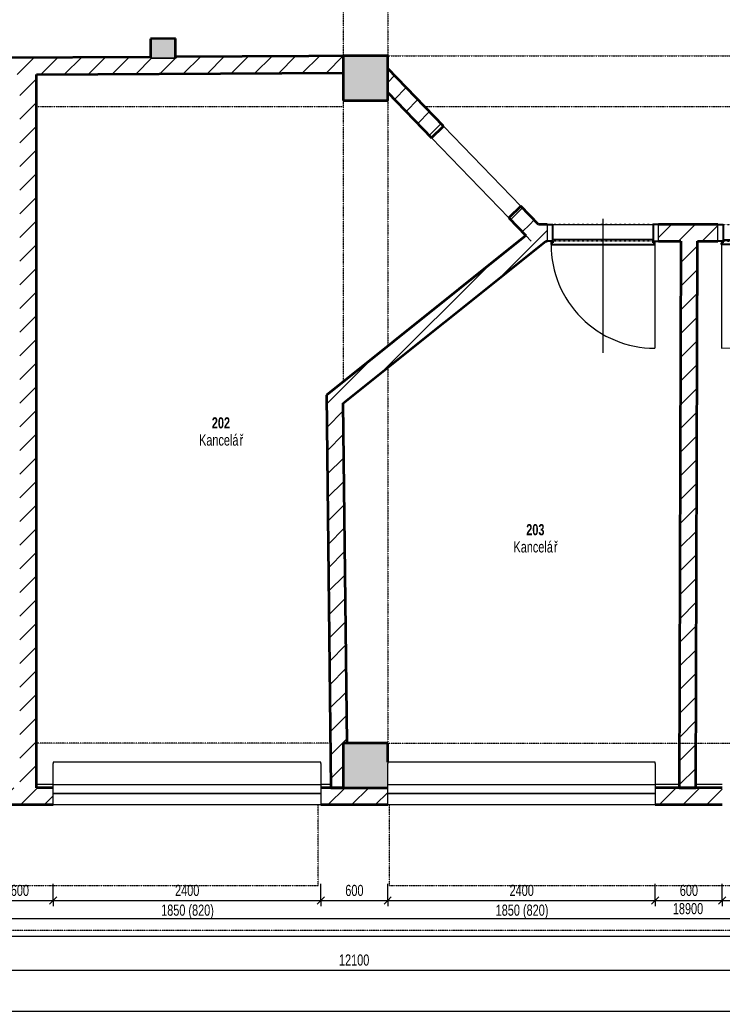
# Model space of a CAD drawing. Header units: millimetres. Extents: x 46521 to 258066, y -45352 to 20466.
# Drawn here: x 56951 to 63250, y -32078 to -23194 of the extents above; entities that cross this region are included whole.
import ezdxf

# ---------------------------------------------------------------- set-up
doc = ezdxf.new("R2010")
doc.units = ezdxf.units.MM
doc.linetypes.add('Dash dot dot', pattern=[5, 2, -1, 0, -1, 0, -1])
doc.linetypes.add('Čerchovaná se dvěma tečkami', pattern=[2.59, 1, -0.53, 0, -0.53, 0, -0.53])
for name, color, linetype, lineweight in [('A-ANNO-DIMS', 211, 'Continuous', 9), ('A-ANNO-DIMS-50', 211, 'Continuous', 9), ('A-AREA-IDEN', 2, 'Continuous', 9), ('A-DETL', 90, 'Continuous', 13), ('A-DOOR', 31, 'Continuous', 13), ('A-DOOR-FRAM', 31, 'Continuous', 25), ('A-FLOR', 192, 'Continuous', 13), ('A-GENM', 13, 'Continuous', 13), ('A-GLAZ', 151, 'Continuous', 13), ('A-WALL', 113, 'Continuous', 13), ('A-WALL-PATT', 111, 'Continuous', 35), ('S-COLS', 52, 'Continuous', 13)]:
    doc.layers.add(name, color=color, linetype=linetype, lineweight=lineweight)
doc.styles.add('Arial_2', font='arial.ttf', dxfattribs={"width": 0.7, "height": 100})
doc.styles.add('Arial_B', font='arialbd.ttf', dxfattribs={"width": 0.7, "height": 100})
doc.dimstyles.new('Vnitřní_-_průhledné', dxfattribs={"dimscale": 304.8, "dimtxt": 102.02594, "dimasz": 0.213255, "dimexe": 0.164042, "dimexo": 0.0625, "dimgap": 0.032808, "dimtad": 1, "dimdec": 0, "dimrnd": 5, "dimzin": 0, "dimdsep": 46, "dimtxsty": 'Arial_2', "dimblk1": 'OBLIQUE', "dimblk2": 'OBLIQUE', "dimsah": 1, "dimcen": 0.09, "dimdle": 0.164042, "dimazin": 0, "dimtfac": 1, "dimtdec": 4, "dimtix": 1, "dimtmove": 0, "dimatfit": 3, "dimfxl": 0.492126, "dimfxlon": 1, "dimtvp": 1, "dimtolj": 1, "dimtzin": 0, "dimarcsym": 2})
pattern_1 = [(45, (0, 0), (-106.06602, 106.06602), [])]

# ---------------------------------------------------------------- blocks, each defined once
blk = doc.blocks.new('DVERE_1k_oblozka - DD03_01_900x1970_koupelna-1549517-1NP_DEMOLICE B')
at = {"layer": 'A-DOOR'}
for p, q in [((0, 127.9), (0, -1072.1)), ((-500, 77.9), (-450, 77.9)), ((-500, -72.1), (-500, 77.9)), ((-450, 77.9), (-450, -72.1)), ((450, 77.9), (500, 77.9)), ((450, -72.1), (450, 77.9)), ((500, 77.9), (500, -72.1)), ((-450, -72.1), (-500, -72.1)), ((-465, -72.1), (-465, -1032.1)), ((500, -72.1), (450, -72.1)), ((465, -102.1), (465, -72.1)), ((355, -102.1), (-355, -102.1))]:
    blk.add_line(p, q, dxfattribs=at)
at = {"layer": 'A-DOOR', "linetype": 'Čerchovaná se dvěma tečkami'}
for p, q in [((-450, 77.9), (450, 77.9)), ((-450, -72.1), (450, -72.1))]:
    blk.add_line(p, q, dxfattribs=at)
at = {"layer": 'A-DOOR', "lineweight": 25}
for p, q in [((-465, -87.1), (-450, -87.1)), ((-465, -102.1), (-465, -87.1)), ((-450, -62.1), (450, -62.1)), ((-450, -87.1), (-450, -72.1)), ((450, -72.1), (450, -87.1)), ((450, -87.1), (465, -87.1)), ((465, -87.1), (465, -102.1)), ((465, -102.1), (-465, -102.1))]:
    blk.add_line(p, q, dxfattribs=at)
at = {"layer": 'A-DOOR'}
blk.add_arc((-465, -102.1), 930, 270, 0, dxfattribs=at)
at = {"layer": 'A-DOOR-FRAM'}
for p, q in [((-500, 77.9), (-450, 77.9)), ((-450, 77.9), (-450, -72.1)), ((450, -72.1), (450, 77.9)), ((500, 77.9), (450, 77.9)), ((-450, -72.1), (-500, -72.1)), ((450, -72.1), (500, -72.1))]:
    blk.add_line(p, q, dxfattribs=at)
blk = doc.blocks.new('DVERE_1k_oblozka - DD03_01_900x1970_koupelna-1549516-1NP_DEMOLICE B')
at = {"layer": 'A-DOOR'}
for p, q in [((0, -127.9), (0, 1072.1)), ((-465, 72.1), (-465, 1032.1)), ((355, 102.1), (-355, 102.1)), ((465, 102.1), (465, 72.1)), ((-450, 72.1), (-500, 72.1)), ((-500, 72.1), (-500, -77.9)), ((-450, -77.9), (-450, 72.1)), ((500, 72.1), (450, 72.1)), ((450, 72.1), (450, -77.9)), ((500, -77.9), (500, 72.1)), ((-500, -77.9), (-450, -77.9)), ((450, -77.9), (500, -77.9))]:
    blk.add_line(p, q, dxfattribs=at)
at = {"layer": 'A-DOOR', "lineweight": 25}
for p, q in [((465, 102.1), (-465, 102.1)), ((-465, 102.1), (-465, 87.1)), ((465, 87.1), (465, 102.1)), ((-465, 87.1), (-450, 87.1)), ((-450, 87.1), (-450, 72.1)), ((-450, 62.1), (450, 62.1)), ((450, 72.1), (450, 87.1)), ((450, 87.1), (465, 87.1))]:
    blk.add_line(p, q, dxfattribs=at)
at = {"layer": 'A-DOOR', "linetype": 'Čerchovaná se dvěma tečkami'}
for p, q in [((-450, 72.1), (450, 72.1)), ((-450, -77.9), (450, -77.9))]:
    blk.add_line(p, q, dxfattribs=at)
at = {"layer": 'A-DOOR'}
blk.add_arc((-465, 102.1), 930, 360, 90, dxfattribs=at)
at = {"layer": 'A-DOOR-FRAM'}
for p, q in [((-450, 72.1), (-500, 72.1)), ((-450, -77.9), (-450, 72.1)), ((450, 72.1), (450, -77.9)), ((450, 72.1), (500, 72.1)), ((-500, -77.9), (-450, -77.9)), ((500, -77.9), (450, -77.9))]:
    blk.add_line(p, q, dxfattribs=at)
blk = doc.blocks.new('OKNO_2k_nadsvetlik - OKNO_2k_nadsvetlik 2400 x 1850-2306725-1NP_DEMOLICE B')
at = {"layer": 'A-GLAZ'}
for p, q in [((-1200, 105), (1200, 105)), ((-1200, 25), (-1200, 105)), ((1200, 105), (1200, 25)), ((-1200, 25), (1200, 25)), ((-1200, -76), (-1200, 25)), ((1200, 25), (-1200, 25)), ((1200, 25), (1200, -76)), ((1200, -76), (-1200, -76))]:
    blk.add_line(p, q, dxfattribs=at)
blk = doc.blocks.new('parapet s nosem_vnitní - parapet s nosem_vnitní-1280360-1NP_DEMOLICE B')
at = {"layer": 'A-GENM'}
for p, q in [((1200, 200), (-1200, 200)), ((-1200, 200), (-1200, 190)), ((-1200, 0), (-1200, 190)), ((1200, 190), (1200, 200)), ((1200, 190), (1200, 0))]:
    blk.add_line(p, q, dxfattribs=at)
blk = doc.blocks.new('Betonový čtvercový sloup - 400 x 400-V19-1NP_DEMOLICE B')
at = {"layer": 'S-COLS'}
blk.add_hatch(color=9, dxfattribs=at).paths.add_polyline_path([(199.1, -200), (199.1, 30), (200, 30), (200, 200), (-200, 200), (-200, -200), (-120.5, -200)])
at = {"layer": 'S-COLS', "lineweight": 35}
for p, q in [((200, 200), (-200, 200)), ((-200, 200), (-200, -200)), ((200, 30), (200, 200)), ((-200, -200), (199.1, -200))]:
    blk.add_line(p, q, dxfattribs=at)
blk = doc.blocks.new('Betonový čtvercový sloup - 400 x 400-1829111-1NP_DEMOLICE B')
at = {"layer": 'S-COLS'}
blk.add_hatch(color=9, dxfattribs=at).paths.add_polyline_path([(200, -200), (200, 200), (-200, 200), (-200, -200), (34.3, -200)])
at = {"layer": 'S-COLS', "lineweight": 35}
for p, q in [((200, 200), (-200, 200)), ((-200, 200), (-200, -200)), ((200, -200), (200, 200)), ((-200, -200), (200, -200))]:
    blk.add_line(p, q, dxfattribs=at)
blk = doc.blocks.new('DIMBLOCK1-1NP_DEMOLICE B')
at = {"layer": 'A-ANNO-DIMS-50'}
for p, q in [((53491.4, -31248.2), (53491.4, -31098.2)), ((72389.6, -31248.2), (72389.6, -31098.2)), ((53441.4, -31248.2), (72439.6, -31248.2)), ((53491.4, -31248.2), (53491.4, -31298.2)), ((72389.6, -31248.2), (72389.6, -31298.2))]:
    blk.add_line(p, q, dxfattribs=at)
at = {"layer": 'A-ANNO-DIMS-50', "lineweight": 18}
for p, q in [((53491.4, -31248.2), (53458.9, -31280.7)), ((53491.4, -31248.2), (53523.9, -31215.7)), ((72389.6, -31248.2), (72357.1, -31280.7)), ((72389.6, -31248.2), (72422.1, -31215.7))]:
    blk.add_line(p, q, dxfattribs=at)
at = {"layer": 'A-ANNO-DIMS-50', "color": 0, "insert": (62807.1, -31108.4), "char_height": 100, "width": 320.204, "attachment_point": 1, "line_spacing_factor": 0.941778, "style": 'Arial_2'}
blk.add_mtext('18900', dxfattribs=at)
blk = doc.blocks.new('_Oblique')
at = {"color": 0, "linetype": 'ByBlock', "lineweight": -2}
blk.add_line((-0.5, -0.5), (0.5, 0.5), dxfattribs=at)
blk = doc.blocks.new('DIMBLOCK6-1NP_DEMOLICE B')
at = {"layer": 'A-ANNO-DIMS-50'}
for p, q in [((56649.6, -31085.1), (56649.6, -30935.1)), ((57249.6, -31085.1), (57249.6, -30935.1)), ((56649.6, -31085.1), (57249.6, -31085.1)), ((56649.6, -31085.1), (56649.6, -31135.1)), ((57249.6, -31085.1), (57249.6, -31135.1))]:
    blk.add_line(p, q, dxfattribs=at)
at = {"layer": 'A-ANNO-DIMS-50', "lineweight": 18}
for p, q in [((56649.6, -31085.1), (56617.1, -31117.6)), ((56649.6, -31085.1), (56682.1, -31052.6)), ((57249.6, -31085.1), (57217.1, -31117.6)), ((57249.6, -31085.1), (57282.1, -31052.6))]:
    blk.add_line(p, q, dxfattribs=at)
at = {"layer": 'A-ANNO-DIMS-50', "color": 0, "insert": (56869.6, -30945.2), "char_height": 100, "width": 192.123, "attachment_point": 1, "line_spacing_factor": 0.941778, "style": 'Arial_2'}
blk.add_mtext('600', dxfattribs=at)
blk = doc.blocks.new('DIMBLOCK7-1NP_DEMOLICE B')
at = {"layer": 'A-ANNO-DIMS-50'}
for p, q in [((57249.6, -31085.1), (57249.6, -30935.1)), ((59649.6, -31085.1), (59649.6, -30935.1)), ((57249.6, -31085.1), (59649.6, -31085.1)), ((57249.6, -31085.1), (57249.6, -31135.1)), ((59649.6, -31085.1), (59649.6, -31135.1))]:
    blk.add_line(p, q, dxfattribs=at)
at = {"layer": 'A-ANNO-DIMS-50', "lineweight": 18}
for p, q in [((57249.6, -31085.1), (57217.1, -31117.6)), ((57249.6, -31085.1), (57282.1, -31052.6)), ((59649.6, -31085.1), (59617.1, -31117.6)), ((59649.6, -31085.1), (59682.1, -31052.6))]:
    blk.add_line(p, q, dxfattribs=at)
at = {"layer": 'A-ANNO-DIMS-50', "color": 0, "char_height": 100, "attachment_point": 1, "line_spacing_factor": 0.941778, "style": 'Arial_2'}
for s, insert, width in [('2400', (58342.9, -30945.2), 256.164), ('1850 (820)', (58218.1, -31122.2), 555.649)]:
    blk.add_mtext(s, dxfattribs=dict(at, insert=insert, width=width))
blk = doc.blocks.new('DIMBLOCK8-1NP_DEMOLICE B')
at = {"layer": 'A-ANNO-DIMS-50'}
for p, q in [((59649.6, -31085.1), (59649.6, -30935.1)), ((60249.6, -31085.1), (60249.6, -30935.1)), ((59649.6, -31085.1), (60249.6, -31085.1)), ((59649.6, -31085.1), (59649.6, -31135.1)), ((60249.6, -31085.1), (60249.6, -31135.1))]:
    blk.add_line(p, q, dxfattribs=at)
at = {"layer": 'A-ANNO-DIMS-50', "lineweight": 18}
for p, q in [((59649.6, -31085.1), (59617.1, -31117.6)), ((59649.6, -31085.1), (59682.1, -31052.6)), ((60249.6, -31085.1), (60217.1, -31117.6)), ((60249.6, -31085.1), (60282.1, -31052.6))]:
    blk.add_line(p, q, dxfattribs=at)
at = {"layer": 'A-ANNO-DIMS-50', "color": 0, "insert": (59869.6, -30945.2), "char_height": 100, "width": 192.123, "attachment_point": 1, "line_spacing_factor": 0.941778, "style": 'Arial_2'}
blk.add_mtext('600', dxfattribs=at)
blk = doc.blocks.new('DIMBLOCK9-1NP_DEMOLICE B')
at = {"layer": 'A-ANNO-DIMS-50'}
for p, q in [((60249.6, -31085.1), (60249.6, -30935.1)), ((62649.6, -31085.1), (62649.6, -30935.1)), ((60249.6, -31085.1), (62649.6, -31085.1)), ((60249.6, -31085.1), (60249.6, -31135.1)), ((62649.6, -31085.1), (62649.6, -31135.1))]:
    blk.add_line(p, q, dxfattribs=at)
at = {"layer": 'A-ANNO-DIMS-50', "lineweight": 18}
for p, q in [((60249.6, -31085.1), (60217.1, -31117.6)), ((60249.6, -31085.1), (60282.1, -31052.6)), ((62649.6, -31085.1), (62617.1, -31117.6)), ((62649.6, -31085.1), (62682.1, -31052.6))]:
    blk.add_line(p, q, dxfattribs=at)
at = {"layer": 'A-ANNO-DIMS-50', "color": 0, "char_height": 100, "attachment_point": 1, "line_spacing_factor": 0.941778, "style": 'Arial_2'}
for s, insert, width in [('2400', (61342.9, -30945.2), 256.164), ('1850 (820)', (61218.1, -31122.2), 555.649)]:
    blk.add_mtext(s, dxfattribs=dict(at, insert=insert, width=width))
blk = doc.blocks.new('DIMBLOCK10-1NP_DEMOLICE B')
at = {"layer": 'A-ANNO-DIMS-50'}
for p, q in [((62649.6, -31085.1), (62649.6, -30935.1)), ((63249.6, -31085.1), (63249.6, -30935.1)), ((62649.6, -31085.1), (63249.6, -31085.1)), ((62649.6, -31085.1), (62649.6, -31135.1)), ((63249.6, -31085.1), (63249.6, -31135.1))]:
    blk.add_line(p, q, dxfattribs=at)
at = {"layer": 'A-ANNO-DIMS-50', "lineweight": 18}
for p, q in [((62649.6, -31085.1), (62617.1, -31117.6)), ((62649.6, -31085.1), (62682.1, -31052.6)), ((63249.6, -31085.1), (63217.1, -31117.6)), ((63249.6, -31085.1), (63282.1, -31052.6))]:
    blk.add_line(p, q, dxfattribs=at)
at = {"layer": 'A-ANNO-DIMS-50', "color": 0, "insert": (62869.6, -30945.2), "char_height": 100, "width": 192.123, "attachment_point": 1, "line_spacing_factor": 0.941778, "style": 'Arial_2'}
blk.add_mtext('600', dxfattribs=at)
blk = doc.blocks.new('DIMBLOCK11-1NP_DEMOLICE B')
at = {"layer": 'A-ANNO-DIMS-50'}
for p, q in [((63249.6, -31085.1), (63249.6, -30935.1)), ((65649.6, -31085.1), (65649.6, -30935.1)), ((63249.6, -31085.1), (65649.6, -31085.1)), ((63249.6, -31085.1), (63249.6, -31135.1)), ((65649.6, -31085.1), (65649.6, -31135.1))]:
    blk.add_line(p, q, dxfattribs=at)
at = {"layer": 'A-ANNO-DIMS-50', "lineweight": 18}
for p, q in [((63249.6, -31085.1), (63217.1, -31117.6)), ((63249.6, -31085.1), (63282.1, -31052.6)), ((65649.6, -31085.1), (65617.1, -31117.6)), ((65649.6, -31085.1), (65682.1, -31052.6))]:
    blk.add_line(p, q, dxfattribs=at)
at = {"layer": 'A-ANNO-DIMS-50', "color": 0, "char_height": 100, "attachment_point": 1, "line_spacing_factor": 0.941778, "style": 'Arial_2'}
for s, insert, width in [('2400', (64342.9, -30945.2), 256.164), ('1850 (820)', (64218.1, -31122.2), 555.649)]:
    blk.add_mtext(s, dxfattribs=dict(at, insert=insert, width=width))
blk = doc.blocks.new('DIMBLOCK94-1NP_DEMOLICE B')
at = {"layer": 'A-ANNO-DIMS-50'}
for p, q in [((53491.4, -31405.3), (53491.4, -30943.2)), ((96390.4, -31405.3), (96390.4, -30943.2)), ((53441.4, -31405.3), (96440.4, -31405.3)), ((53491.4, -31405.3), (53491.4, -31455.3)), ((96390.4, -31405.3), (96390.4, -31455.3))]:
    blk.add_line(p, q, dxfattribs=at)
at = {"layer": 'A-ANNO-DIMS-50', "lineweight": 18}
for p, q in [((53491.4, -31405.3), (53458.9, -31437.8)), ((53491.4, -31405.3), (53523.9, -31372.8)), ((96390.4, -31405.3), (96357.9, -31437.8)), ((96390.4, -31405.3), (96422.9, -31372.8))]:
    blk.add_line(p, q, dxfattribs=at)
at = {"layer": 'A-ANNO-DIMS-50', "color": 0, "insert": (74807.5, -31265.5), "char_height": 100, "width": 320.204, "attachment_point": 1, "line_spacing_factor": 0.941778, "style": 'Arial_2'}
blk.add_mtext('42900', dxfattribs=at)
blk = doc.blocks.new('DIMBLOCK119-1NP_DEMOLICE B')
at = {"layer": 'A-ANNO-DIMS-50'}
for p, q in [((53896.4, -31708.9), (53896.4, -31558.9)), ((65996.4, -31708.9), (65996.4, -31558.9)), ((53896.4, -31708.9), (65996.4, -31708.9)), ((53896.4, -31708.9), (53896.4, -31758.9)), ((65996.4, -31708.9), (65996.4, -31758.9))]:
    blk.add_line(p, q, dxfattribs=at)
at = {"layer": 'A-ANNO-DIMS-50', "lineweight": 18}
for p, q in [((53896.4, -31708.9), (53863.9, -31741.4)), ((53896.4, -31708.9), (53928.9, -31676.4)), ((65996.4, -31708.9), (65963.9, -31741.4)), ((65996.4, -31708.9), (66028.9, -31676.4))]:
    blk.add_line(p, q, dxfattribs=at)
at = {"layer": 'A-ANNO-DIMS-50', "color": 0, "insert": (59813, -31569.1), "char_height": 100, "width": 320.204, "attachment_point": 1, "line_spacing_factor": 0.941778, "style": 'Arial_2'}
blk.add_mtext('12100', dxfattribs=at)

msp = doc.modelspace()

# ---------------------------------------------------------------- hatches: boundary and pattern name
at = {"layer": 'A-WALL-PATT', "lineweight": 13}
h = msp.add_hatch(dxfattribs=at)
h.set_pattern_fill('FP_15', color=256, style=0, pattern_type=2)
h.set_pattern_definition(pattern_1)
h.paths.add_polyline_path([(54161.4, -23700), (55277.7, -23693.3), (55276.9, -23543.6), (53741.4, -23552.4), (53741.4, -23570), (54161.4, -23570)])
h.paths.add_polyline_path([(56277.7, -23687.9), (59850.5, -23667.4), (59850.5, -23517.4), (58347.1, -23526), (58347.2, -23536.6), (58122.2, -23537.9), (58122.1, -23527.3), (56276.8, -23538.2)])
h.paths.add_polyline_path([(60250.5, -23665.1), (60285.8, -23664.9), (60250.5, -23628.3)])
h.paths.add_polyline_path([(59850.5, -23517.4), (60143.4, -23517.4), (60141.7, -23515.7)])
h = msp.add_hatch(dxfattribs=at)
h.set_pattern_fill('FP_15', color=256, style=0, pattern_type=2)
h.set_pattern_definition(pattern_1)
h.paths.add_polyline_path([(57100.5, -30076.6), (57100.5, -23683.1), (56950.5, -23684), (56950.5, -30076.6)])
h = msp.add_hatch(dxfattribs=at)
h.set_pattern_fill('FP_15', color=256, style=0, pattern_type=2)
h.set_pattern_definition(pattern_1)
h.paths.add_polyline_path([(61392.3, -25026.6), (61600.8, -25026.6), (61444.6, -24864.8), (61336.7, -24969)])
h.paths.add_polyline_path([(60642, -24249.7), (60749.9, -24145.5), (60285.8, -23664.9), (60250.5, -23665.1), (60250.5, -23844.3)])
h = msp.add_hatch(dxfattribs=at)
h.set_pattern_fill('FP_15', color=256, style=0, pattern_type=2)
h.set_pattern_definition(pattern_1)
h.paths.add_polyline_path([(63028.1, -25176.6), (63209.6, -25176.6), (63209.6, -25026.6), (62679.6, -25026.6), (62679.6, -25176.6), (62878.1, -25176.6)])
h.paths.add_polyline_path([(64209.6, -25176.6), (64320.9, -25176.6), (64465.7, -25026.6), (64209.6, -25026.6), (64209.6, -25101.6)])
h.paths.add_polyline_path([(61537.1, -25176.6), (61679.6, -25176.6), (61679.6, -25026.6), (61392.3, -25026.6), (61489.1, -25126.8)])
h = msp.add_hatch(dxfattribs=at)
h.set_pattern_fill('FP_15', color=256, style=0, pattern_type=2)
h.set_pattern_definition(pattern_1)
h.paths.add_polyline_path([(59850.9, -26629.6), (61667, -25176.6), (61537.1, -25176.6), (61489.1, -25126.8), (59848.8, -26439.2)])
h = msp.add_hatch(dxfattribs=at)
h.set_pattern_fill('FP_15', color=256, style=0, pattern_type=2)
h.set_pattern_definition(pattern_1)
h.paths.add_polyline_path([(63014.6, -30076.8), (63028.1, -25176.6), (62878.1, -25176.6), (62864.6, -30076.4), (62954.3, -30076.6)])
h = msp.add_hatch(dxfattribs=at)
h.set_pattern_fill('FP_15', color=256, style=0, pattern_type=2)
h.set_pattern_definition(pattern_1)
h.paths.add_polyline_path([(59740.5, -30076.6), (59850.5, -30075.3), (59850.5, -29676.6), (59885.9, -29676.6), (59848.8, -26439.2), (59700.1, -26558.1), (59738.3, -29883.8)])
h = msp.add_hatch(dxfattribs=at)
h.set_pattern_fill('FP_15', color=256, style=0, pattern_type=2)
h.set_pattern_definition(pattern_1)
h.paths.add_polyline_path([(72139.6, -30226.6), (72139.6, -30076.6), (71629.8, -30076.6), (71629.8, -30226.6), (71649.2, -30226.6)])
h.paths.add_polyline_path([(70429.8, -30226.6), (70429.8, -30076.6), (69839.6, -30076.6), (69839.6, -30226.6), (70137, -30226.6)])
h.paths.add_polyline_path([(66236.4, -30226.6), (66236.4, -30076.6), (65649.6, -30076.6), (65649.6, -30226.6), (65996.4, -30226.6)])
h.paths.add_polyline_path([(62649.6, -30226.6), (63249.6, -30226.6), (63249.6, -30076.6), (62649.6, -30076.6), (62649.6, -30216.7)])
h.paths.add_polyline_path([(60249.6, -30226.6), (60249.6, -30076.6), (59649.6, -30076.6), (59649.6, -30226.6)])
h.paths.add_polyline_path([(56649.6, -30226.6), (57249.6, -30226.6), (57249.6, -30076.6), (56649.6, -30076.6), (56649.6, -30216.7)])
h.paths.add_polyline_path([(54249.6, -30226.6), (54249.6, -30076.6), (53741.4, -30076.6), (53741.4, -30226.6), (53896.4, -30226.6)])
h.paths.add_polyline_path([(55174.6, -30226.6), (55449.6, -30226.6), (55449.6, -30076.6), (55174.6, -30076.6), (55174.6, -30216.7)])
at = {"layer": 'S-COLS'}
msp.add_hatch(color=9, dxfattribs=at).paths.add_polyline_path([(58122.2, -23537.9), (58347.2, -23536.6), (58346.2, -23361.6), (58121.2, -23362.9)])

# ---------------------------------------------------------------- linework, layer by layer
at = {"layer": 'A-DETL', "linetype": 'Dash dot dot'}
for p, q in [((59850.5, -21715.8), (59850.5, -23517.4)), ((60250.5, -21715.8), (60250.5, -23628.3)), ((60250.5, -23517.4), (71750.5, -23517.4)), ((59850.5, -23667.4), (59850.5, -26437.8)), ((60250.5, -23844.3), (60250.5, -26117.8)), ((57100.5, -23970), (59850.5, -23970)), ((60580.5, -23970), (65277.5, -23970)), ((60250.5, -26309.9), (60250.5, -29676.6)), ((59735.9, -29676.6), (57100.5, -29676.6)), ((60250.5, -29676.6), (65736.8, -29676.6)), ((59626.4, -30951.6), (59626.4, -30226.6)), ((60266.4, -30951.6), (60266.4, -30226.6)), ((54256.4, -30951.6), (59626.4, -30951.6)), ((60266.4, -30951.6), (65636.4, -30951.6)), ((53896.4, -31351.6), (65996.4, -31351.6))]:
    msp.add_line(p, q, dxfattribs=at)
at = {"layer": 'A-FLOR'}
for p, q in [((57249.6, -30046.6), (57100.5, -30046.6)), ((59740.2, -30046.6), (59649.6, -30046.6)), ((62864.7, -30046.6), (62649.6, -30046.6)), ((63249.6, -30046.6), (63014.7, -30046.6)), ((53596.4, -32077.5), (66296.4, -32077.5))]:
    msp.add_line(p, q, dxfattribs=at)
at = {"layer": 'A-WALL', "lineweight": 35}
for p, q in [((58122.1, -23527.3), (56276.8, -23537.9)), ((58122.2, -23537.9), (58122.1, -23527.3)), ((60141.7, -23515.7), (58347.1, -23526)), ((58347.1, -23526), (58347.2, -23536.6)), ((60143.4, -23517.4), (60141.7, -23515.7)), ((60749.9, -24145.5), (60250.5, -23628.3)), ((57100.5, -23683.1), (59850.5, -23667.4)), ((57100.5, -30076.6), (57100.5, -23683.1)), ((60250.5, -23844.3), (60642, -24249.7)), ((60642, -24249.7), (60749.9, -24145.5)), ((61444.6, -24864.8), (61336.7, -24969)), ((61600.8, -25026.6), (61444.6, -24864.8)), ((61336.7, -24969), (61489.1, -25126.8)), ((61679.6, -25026.6), (61600.8, -25026.6)), ((63209.6, -25026.6), (62679.6, -25026.6)), ((61489.1, -25126.8), (59700.1, -26558.1)), ((59850.9, -26629.6), (61667, -25176.6)), ((61667, -25176.6), (61679.6, -25176.6)), ((62679.6, -25176.6), (62878.1, -25176.6)), ((62878.1, -25176.6), (62864.6, -30076.4)), ((63014.6, -30076.8), (63028.1, -25176.6)), ((63028.1, -25176.6), (63209.6, -25176.6)), ((59700.1, -26558.1), (59740.5, -30076.6)), ((59885.9, -29676.6), (59850.9, -26629.6)), ((57249.6, -30076.6), (57100.5, -30076.6)), ((59850.5, -30076.6), (59649.6, -30076.6)), ((59740.5, -30076.6), (59850.5, -30075.3)), ((63249.6, -30076.6), (62649.6, -30076.6)), ((62864.6, -30076.4), (63014.6, -30076.8)), ((56649.6, -30226.6), (57249.6, -30226.6)), ((59649.6, -30226.6), (60249.6, -30226.6)), ((62649.6, -30226.6), (63249.6, -30226.6))]:
    msp.add_line(p, q, dxfattribs=at)
at = {"layer": 'A-WALL'}
for p, q in [((58347.2, -23536.6), (58122.2, -23537.9)), ((60749.9, -24145.5), (61444.6, -24864.8)), ((61336.7, -24969), (60642, -24249.7)), ((61729.6, -25026.6), (62629.6, -25026.6)), ((61489.1, -25126.8), (61537.1, -25176.6))]:
    msp.add_line(p, q, dxfattribs=at)
at = {"layer": 'S-COLS', "lineweight": 35}
for p, q in [((58346.2, -23361.6), (58121.2, -23362.9)), ((58121.2, -23362.9), (58122.2, -23537.9)), ((58347.2, -23536.6), (58346.2, -23361.6))]:
    msp.add_line(p, q, dxfattribs=at)
at = {"layer": 'S-COLS'}
msp.add_line((58122.2, -23537.9), (58347.2, -23536.6), dxfattribs=at)

# ---------------------------------------------------------------- block references
at = {"layer": 'A-DOOR', "rotation": 180}
msp.add_blockref('DVERE_1k_oblozka - DD03_01_900x1970_koupelna-1549516-1NP_DEMOLICE B', (62179.6, -25104.4), dxfattribs=at)
at = {"layer": 'A-DOOR'}
msp.add_blockref('DVERE_1k_oblozka - DD03_01_900x1970_koupelna-1549517-1NP_DEMOLICE B', (63709.6, -25104.4), dxfattribs=at)
at = {"layer": 'A-GENM'}
for p in [(58449.6, -30046.6), (61449.6, -30046.6)]:
    msp.add_blockref('parapet s nosem_vnitní - parapet s nosem_vnitní-1280360-1NP_DEMOLICE B', p, dxfattribs=at)
at = {"layer": 'A-GLAZ'}
for p in [(58449.6, -30151.6), (61449.6, -30151.6)]:
    msp.add_blockref('OKNO_2k_nadsvetlik - OKNO_2k_nadsvetlik 2400 x 1850-2306725-1NP_DEMOLICE B', p, dxfattribs=at)
at = {"layer": 'S-COLS'}
for name, p in [('Betonový čtvercový sloup - 400 x 400-1829111-1NP_DEMOLICE B', (60050.5, -23717.4)), ('Betonový čtvercový sloup - 400 x 400-V19-1NP_DEMOLICE B', (60050.5, -29876.6))]:
    msp.add_blockref(name, p, dxfattribs=at)

# ---------------------------------------------------------------- texts
at = {"layer": 'A-AREA-IDEN', "lineweight": 18, "char_height": 100, "attachment_point": 1}
for s, insert, width, style in [('202', (58672.6, -26755.2), 202.025, 'Arial_B'), ('Kancelá', (58558, -26909.4), 440.527, 'Arial_2'), ('\\fArial|b0|i0|c238|p34|;\\W.7;ř', (58921.4, -26909.4), 39.283, 'Arial_2'), ('203', (61492.4, -27712.7), 202.025, 'Arial_B'), ('Kancelá', (61377.7, -27866.9), 440.527, 'Arial_2'), ('\\fArial|b0|i0|c238|p34|;\\W.7;ř', (61741.2, -27866.9), 39.283, 'Arial_2')]:
    msp.add_mtext(s, dxfattribs=dict(at, insert=insert, width=width, style=style))

# ---------------------------------------------------------------- dimensions: what is measured, and where the dimension line sits
at = {"layer": 'A-ANNO-DIMS'}
for base, p1, p2, override, picture, middle in [((96390.4, -31405.3), (53491.4, -30943.2), (96390.4, -30943.2), {"dimpost": '<>', "dimfxl": 42899.004159}, 'DIMBLOCK94-1NP_DEMOLICE B', (74940.9, -31344.2)), ((57249.6, -31085.1), (56649.6, -30935.1), (57249.6, -30935.1), {"dimpost": '<>', "dimfxl": 600}, 'DIMBLOCK6-1NP_DEMOLICE B', (56949.6, -31024)), ((60249.6, -31085.1), (59649.6, -30935.1), (60249.6, -30935.1), {"dimpost": '<>', "dimfxl": 600}, 'DIMBLOCK8-1NP_DEMOLICE B', (59949.6, -31024)), ((63249.6, -31085.1), (62649.6, -30935.1), (63249.6, -30935.1), {"dimpost": '<>', "dimfxl": 600}, 'DIMBLOCK10-1NP_DEMOLICE B', (62949.6, -31024)), ((72389.6, -31248.2), (53491.4, -31098.2), (72389.6, -31098.2), {"dimpost": '<>', "dimfxl": 18898.248061}, 'DIMBLOCK1-1NP_DEMOLICE B', (62940.5, -31187.2)), ((65996.4, -31708.9), (53896.4, -31558.9), (65996.4, -31558.9), {"dimpost": '<>', "dimfxl": 12100}, 'DIMBLOCK119-1NP_DEMOLICE B', (59946.4, -31647.9))]:
    dim = msp.add_linear_dim(base=base, p1=p1, p2=p2, dimstyle='Vnitřní_-_průhledné', override=override, dxfattribs=at)
    dim.commit()
    dim.dimension.update_dxf_attribs({"geometry": picture, "text_midpoint": middle})
for base, p1, p2, picture, middle in [((59649.6, -31085.1), (57249.6, -30935.1), (59649.6, -30935.1), 'DIMBLOCK7-1NP_DEMOLICE B', (58449.6, -31085.1)), ((62649.6, -31085.1), (60249.6, -30935.1), (62649.6, -30935.1), 'DIMBLOCK9-1NP_DEMOLICE B', (61449.6, -31085.1)), ((65649.6, -31085.1), (63249.6, -30935.1), (65649.6, -30935.1), 'DIMBLOCK11-1NP_DEMOLICE B', (64449.6, -31085.1))]:
    dim = msp.add_linear_dim(base=base, p1=p1, p2=p2, text='<>\\X1850 (820)', dimstyle='Vnitřní_-_průhledné', override={"dimpost": '<>', "dimfxl": 2400}, dxfattribs=at)
    dim.commit()
    dim.dimension.update_dxf_attribs({"geometry": picture, "text_midpoint": middle})

doc.saveas('drawing.dxf')
